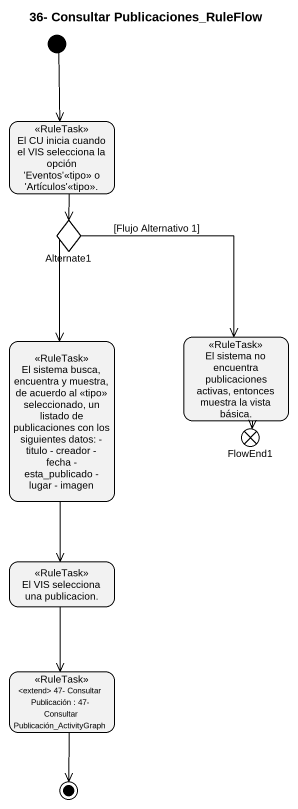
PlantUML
@startuml
title 36- Consultar Publicaciones_RuleFlow
hide empty description
state "El CU inicia cuando el VIS selecciona la opción 'Eventos'<<tipo>> o 'Artículos'<<tipo>>." as El_CU_inicia_cuando_el_VIS <<RuleTask>>
state Alternate1 <<choice>>
state "El sistema busca, encuentra y muestra, de acuerdo al <<tipo>> seleccionado, un listado de publicaciones con los siguientes datos: - titulo - creador - fecha - esta_publicado - lugar - imagen" as El_sistema_busca_encuentra <<RuleTask>>
state "El sistema no encuentra publicaciones activas, entonces muestra la vista básica." as El_sistema_no_encuentra <<RuleTask>>
state FlowEnd1 <<end>>
state "El VIS selecciona una publicacion." as El_VIS_selecciona_una <<RuleTask>>
state "<extend> 47- Consultar Publicación : 47- Consultar Publicación_ActivityGraph" as extend_47_Consultar <<RuleTask>>
[*] --> El_CU_inicia_cuando_el_VIS
El_CU_inicia_cuando_el_VIS --> Alternate1
Alternate1 --> El_sistema_busca_encuentra
Alternate1 --> El_sistema_no_encuentra : [Flujo Alternativo 1]
El_sistema_busca_encuentra --> El_VIS_selecciona_una
El_sistema_no_encuentra --> FlowEnd1
El_VIS_selecciona_una --> extend_47_Consultar
extend_47_Consultar --> [*]
@enduml
